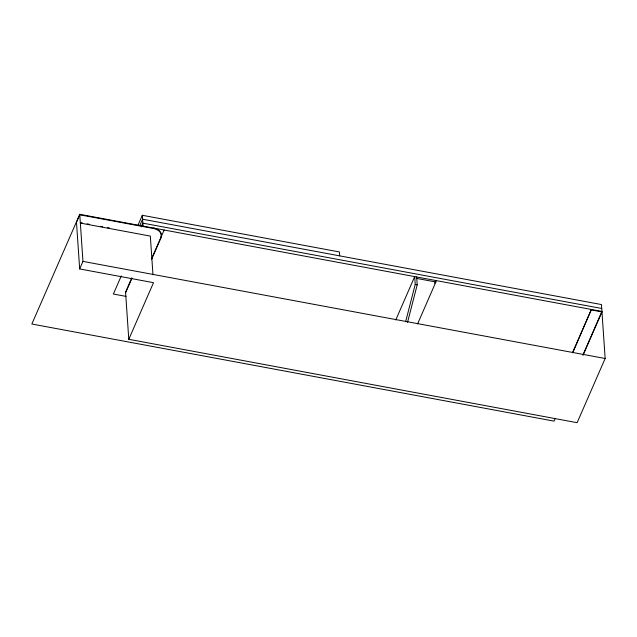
<?xml version="1.0" encoding="UTF-8"?>
<svg xmlns="http://www.w3.org/2000/svg" width="637" height="637" viewBox="0 0 637 637"><rect width="100%" height="100%" fill="white"/><g stroke="black" fill="none" stroke-linecap="round" stroke-linejoin="round"><path stroke-width="0.96" d="M405.618 321.757L415.228 284.444L414.687 276.601L395.744 319.989M407.529 322.386L417.203 284.819L416.67 276.968M583.341 354.029L601.941 311.421L79.752 214.311L31.85 324.018L554.039 421.129L555.233 418.398M76.488 222.353L79.784 214.804L153.628 228.532A11.068 7.779 -3.9 0 1 160.882 238.047L151.463 259.625M139.806 225.562L142.577 219.216L601.471 304.558L605.15 358.504L577.13 422.689L128.785 339.314L153.509 282.677L79.665 268.941L82.961 261.393L79.752 214.311M137.966 225.235L142.306 215.29L339.402 251.949L339.672 255.867M141.263 226.764L142.847 223.141L601.742 308.483M121.285 275.917L113.378 294.039L126.094 296.404M131.851 277.843L125.569 292.232L128.785 339.314M125.608 292.717L131.883 278.337M151.431 259.132L164.147 230.005M434.601 283.234L435.788 280.527L435.891 281.992L417.617 323.843M572.448 352.85L591.391 309.463L572.878 352.436M582.974 355.422L601.973 311.915L591.423 309.948M416.765 278.441L435.891 281.992M415.228 284.444L417.203 284.819M80.342 222.584L82.284 222.95M87.142 223.85L89.084 224.208M100.742 226.382L102.684 226.74M107.542 227.648L109.492 228.006M80.373 223.077L150.332 236.088L152.968 274.746M82.961 261.393L605.15 358.504M598.645 318.978L598.676 319.463M160.882 238.047L160.85 237.553A11.068 7.779 -3.9 0 0 153.597 228.046L153.628 228.532M142.306 215.29L143.046 226.079M76.456 221.859L79.665 268.941"/></g></svg>
